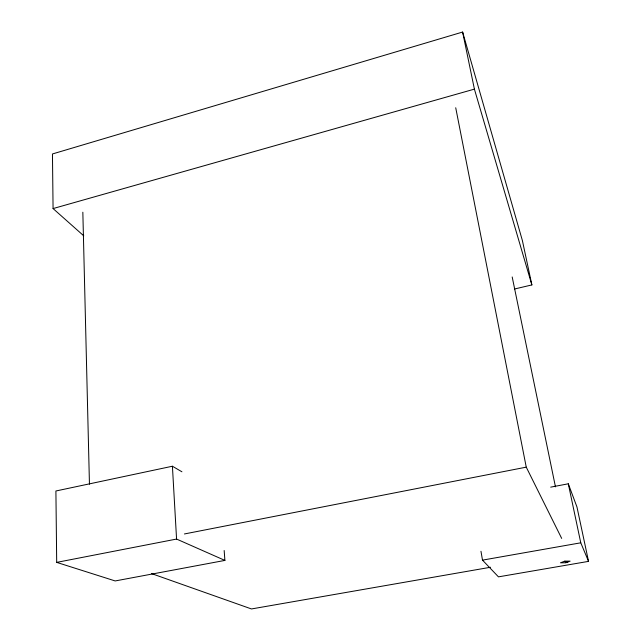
<?xml version="1.0" encoding="UTF-8"?>
<svg xmlns="http://www.w3.org/2000/svg" width="641" height="641" viewBox="0 0 641 641"><rect width="100%" height="100%" fill="white"/><g stroke="black" fill="none" stroke-linecap="round" stroke-linejoin="round"><path stroke-width="0.96" d="M514.354 289.051L531.87 284.925L522.391 240.575L462.618 32.05L52.458 153.96L53.075 208.573L83.755 235.832M53.075 208.573L474.404 89.131L462.618 32.05M181.916 471.784L172.413 466.231L55.903 490.99L56.696 562.381L115.18 580.946L224.903 560.41L224.166 550.499M184.424 533.961L526.253 467.153L561.676 538.4M56.696 562.381L176.571 539.057L224.903 560.41M550.691 487.144L568.295 483.795L576.964 506.991L588.542 561.372L498.458 576.86L482.497 560.13L480.966 551.268M482.497 560.13L580.77 542.807L588.542 561.372M490.509 567.261L251.472 608.95L151.476 573.567M565.282 561.973L567.918 561.965M474.404 89.131L531.87 284.925M568.295 483.795L580.77 542.807M512.191 276.96L555.459 486.848M455.719 107.76L526.253 467.153M172.413 466.231L176.571 539.057M82.841 212.219L89.452 484.203M564.841 561.147L560.458 562.806L565.723 562.79L570.121 561.131L564.841 561.147"/></g></svg>
